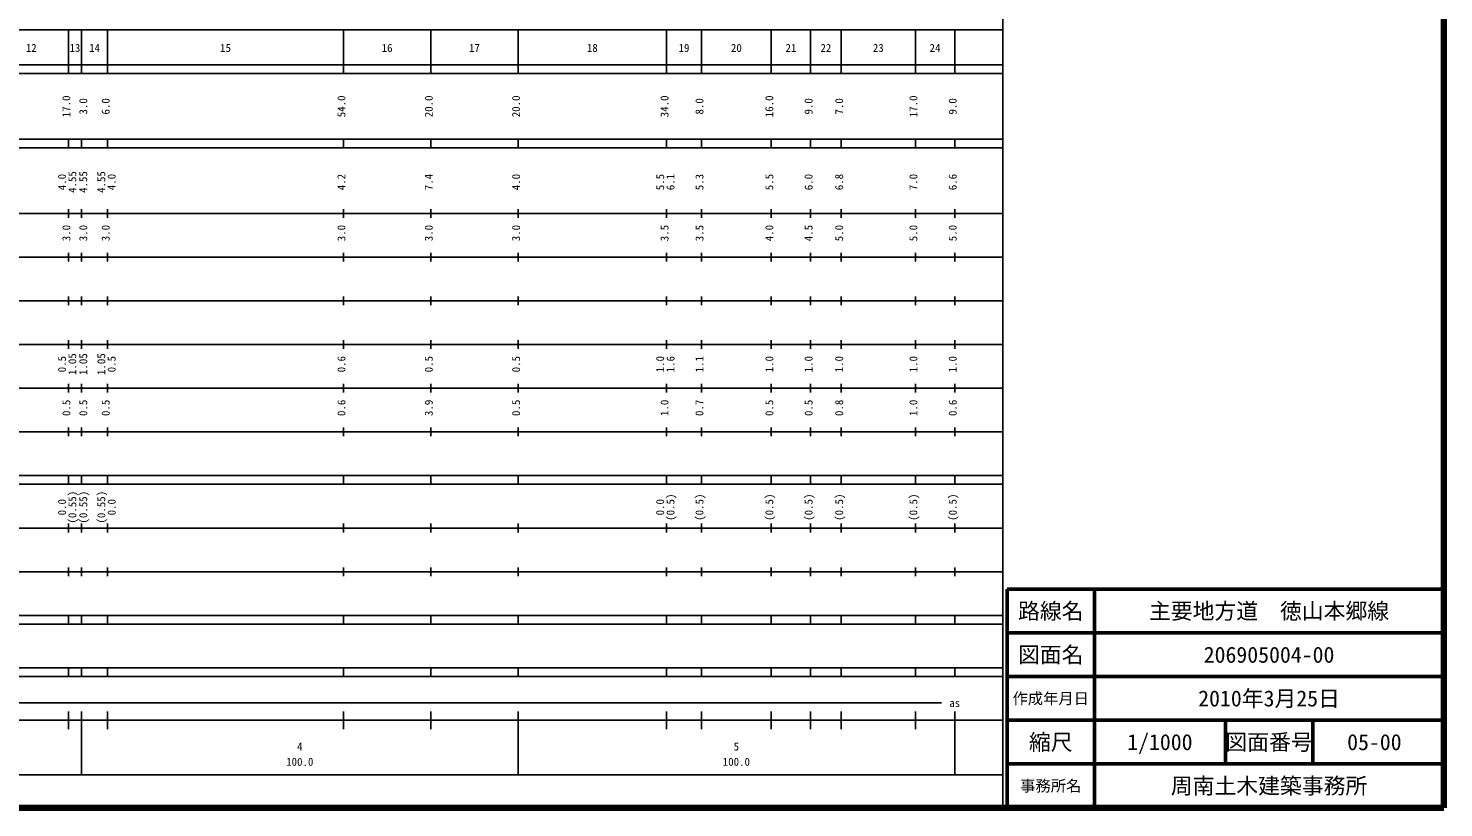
# Model space of a CAD drawing. Units: millimetres on the paper, enlarged 1000 times. Extents: x 40000 to 680000, y 20000 to 380000.
# Drawn here: x 355826 to 680000, y 20000 to 198357 of the extents above; entities that cross this region are included whole.
import ezdxf
from ezdxf.enums import TextEntityAlignment as Align

# ---------------------------------------------------------------- set-up
doc = ezdxf.new("R2010")
doc.units = ezdxf.units.MM
doc.header["$LTSCALE"] = 1000
for name, color, linetype, lineweight in [('M-TTL', 2, 'Continuous', 140), ('M-TTL-BAND', 7, 'Continuous', 25), ('M-TTL-FRAM', 2, 'Continuous', 50), ('M-TTL-LINE', 7, 'Continuous', 50)]:
    doc.layers.add(name, color=color, linetype=linetype, lineweight=lineweight)
doc.layers.add('M-TTL-TXT', color=7, linetype='Continuous')
doc.styles.add('ＭＳ ゴシック', font='')
doc.styles.get('ＭＳ ゴシック').set_extended_font_data('MS Gothic')

msp = doc.modelspace()

# ---------------------------------------------------------------- linework, layer by layer
at = {"layer": 'M-TTL'}
for p, q in [((680000, 20000), (680000, 380000)), ((40000, 20000), (680000, 20000))]:
    msp.add_line(p, q, dxfattribs=at)
at = {"layer": 'M-TTL-BAND'}
for p, q in [((579000, 20000), (579000, 370000)), ((68000, 198000), (579000, 198000)), ((365000, 188000), (365000, 198000)), ((368000, 188000), (368000, 198000)), ((374000, 188000), (374000, 198000)), ((428000, 188000), (428000, 198000)), ((448000, 188000), (448000, 198000)), ((468000, 188000), (468000, 198000)), ((502000, 188000), (502000, 198000)), ((510000, 188000), (510000, 198000)), ((526000, 188000), (526000, 198000)), ((535000, 188000), (535000, 198000)), ((542000, 188000), (542000, 198000)), ((559000, 188000), (559000, 198000)), ((568000, 188000), (568000, 198000)), ((40000, 190000), (579000, 190000)), ((40000, 188000), (579000, 188000)), ((40000, 173000), (579000, 173000)), ((365000, 171000), (365000, 173000)), ((368000, 171000), (368000, 173000)), ((374000, 171000), (374000, 173000)), ((428000, 171000), (428000, 173000)), ((448000, 171000), (448000, 173000)), ((468000, 171000), (468000, 173000)), ((502000, 171000), (502000, 173000)), ((510000, 171000), (510000, 173000)), ((526000, 171000), (526000, 173000)), ((535000, 171000), (535000, 173000)), ((542000, 171000), (542000, 173000)), ((559000, 171000), (559000, 173000)), ((568000, 171000), (568000, 173000)), ((40000, 171000), (579000, 171000)), ((40000, 156000), (579000, 156000)), ((365000, 155000), (365000, 157000)), ((368000, 155000), (368000, 157000)), ((374000, 155000), (374000, 157000)), ((428000, 155000), (428000, 157000)), ((448000, 155000), (448000, 157000)), ((468000, 155000), (468000, 157000)), ((502000, 155000), (502000, 157000)), ((510000, 155000), (510000, 157000)), ((526000, 155000), (526000, 157000)), ((535000, 155000), (535000, 157000)), ((542000, 155000), (542000, 157000)), ((559000, 155000), (559000, 157000)), ((568000, 155000), (568000, 157000)), ((46000, 146000), (579000, 146000)), ((365000, 145000), (365000, 147000)), ((368000, 145000), (368000, 147000)), ((374000, 145000), (374000, 147000)), ((428000, 145000), (428000, 147000)), ((448000, 145000), (448000, 147000)), ((468000, 145000), (468000, 147000)), ((502000, 145000), (502000, 147000)), ((510000, 145000), (510000, 147000)), ((526000, 145000), (526000, 147000)), ((535000, 145000), (535000, 147000)), ((542000, 145000), (542000, 147000)), ((559000, 145000), (559000, 147000)), ((568000, 145000), (568000, 147000)), ((365000, 135000), (365000, 137000)), ((368000, 135000), (368000, 137000)), ((374000, 135000), (374000, 137000)), ((428000, 135000), (428000, 137000)), ((448000, 135000), (448000, 137000)), ((468000, 135000), (468000, 137000)), ((502000, 135000), (502000, 137000)), ((510000, 135000), (510000, 137000)), ((526000, 135000), (526000, 137000)), ((535000, 135000), (535000, 137000)), ((542000, 135000), (542000, 137000)), ((559000, 135000), (559000, 137000)), ((568000, 135000), (568000, 137000)), ((52000, 136000), (579000, 136000)), ((365000, 125000), (365000, 127000)), ((368000, 125000), (368000, 127000)), ((374000, 125000), (374000, 127000)), ((428000, 125000), (428000, 127000)), ((448000, 125000), (448000, 127000)), ((468000, 125000), (468000, 127000)), ((502000, 125000), (502000, 127000)), ((510000, 125000), (510000, 127000)), ((526000, 125000), (526000, 127000)), ((535000, 125000), (535000, 127000)), ((542000, 125000), (542000, 127000)), ((559000, 125000), (559000, 127000)), ((568000, 125000), (568000, 127000)), ((46000, 126000), (579000, 126000)), ((365000, 115000), (365000, 117000)), ((368000, 115000), (368000, 117000)), ((374000, 115000), (374000, 117000)), ((428000, 115000), (428000, 117000)), ((448000, 115000), (448000, 117000)), ((468000, 115000), (468000, 117000)), ((502000, 115000), (502000, 117000)), ((510000, 115000), (510000, 117000)), ((526000, 115000), (526000, 117000)), ((535000, 115000), (535000, 117000)), ((542000, 115000), (542000, 117000)), ((559000, 115000), (559000, 117000)), ((568000, 115000), (568000, 117000)), ((52000, 116000), (579000, 116000)), ((365000, 105000), (365000, 107000)), ((368000, 105000), (368000, 107000)), ((374000, 105000), (374000, 107000)), ((428000, 105000), (428000, 107000)), ((448000, 105000), (448000, 107000)), ((468000, 105000), (468000, 107000)), ((502000, 105000), (502000, 107000)), ((510000, 105000), (510000, 107000)), ((526000, 105000), (526000, 107000)), ((535000, 105000), (535000, 107000)), ((542000, 105000), (542000, 107000)), ((559000, 105000), (559000, 107000)), ((568000, 105000), (568000, 107000)), ((46000, 106000), (579000, 106000)), ((40000, 96000), (579000, 96000)), ((365000, 94000), (365000, 96000)), ((368000, 94000), (368000, 96000)), ((374000, 94000), (374000, 96000)), ((428000, 94000), (428000, 96000)), ((448000, 94000), (448000, 96000)), ((468000, 94000), (468000, 96000)), ((502000, 94000), (502000, 96000)), ((510000, 94000), (510000, 96000)), ((526000, 94000), (526000, 96000)), ((535000, 94000), (535000, 96000)), ((542000, 94000), (542000, 96000)), ((559000, 94000), (559000, 96000)), ((568000, 94000), (568000, 96000)), ((40000, 94000), (579000, 94000)), ((365000, 83000), (365000, 85000)), ((368000, 83000), (368000, 85000)), ((374000, 83000), (374000, 85000)), ((428000, 83000), (428000, 85000)), ((448000, 83000), (448000, 85000)), ((468000, 83000), (468000, 85000)), ((502000, 83000), (502000, 85000)), ((510000, 83000), (510000, 85000)), ((526000, 83000), (526000, 85000)), ((535000, 83000), (535000, 85000)), ((542000, 83000), (542000, 85000)), ((559000, 83000), (559000, 85000)), ((568000, 83000), (568000, 85000)), ((49000, 84000), (579000, 84000)), ((365000, 73000), (365000, 75000)), ((368000, 73000), (368000, 75000)), ((374000, 73000), (374000, 75000)), ((428000, 73000), (428000, 75000)), ((448000, 73000), (448000, 75000)), ((468000, 73000), (468000, 75000)), ((502000, 73000), (502000, 75000)), ((510000, 73000), (510000, 75000)), ((526000, 73000), (526000, 75000)), ((535000, 73000), (535000, 75000)), ((542000, 73000), (542000, 75000)), ((559000, 73000), (559000, 75000)), ((568000, 73000), (568000, 75000)), ((40000, 74000), (579000, 74000)), ((40000, 64000), (579000, 64000)), ((40000, 62000), (579000, 62000)), ((365000, 62000), (365000, 64000)), ((368000, 62000), (368000, 64000)), ((374000, 62000), (374000, 64000)), ((428000, 62000), (428000, 64000)), ((448000, 62000), (448000, 64000)), ((468000, 62000), (468000, 64000)), ((502000, 62000), (502000, 64000)), ((510000, 62000), (510000, 64000)), ((526000, 62000), (526000, 64000)), ((535000, 62000), (535000, 64000)), ((542000, 62000), (542000, 64000)), ((559000, 62000), (559000, 64000)), ((568000, 62000), (568000, 64000)), ((40000, 52000), (579000, 52000)), ((365000, 50000), (365000, 52000)), ((368000, 50000), (368000, 52000)), ((374000, 50000), (374000, 52000)), ((428000, 50000), (428000, 52000)), ((448000, 50000), (448000, 52000)), ((468000, 50000), (468000, 52000)), ((502000, 50000), (502000, 52000)), ((510000, 50000), (510000, 52000)), ((526000, 50000), (526000, 52000)), ((535000, 50000), (535000, 52000)), ((542000, 50000), (542000, 52000)), ((559000, 50000), (559000, 52000)), ((568000, 50000), (568000, 52000)), ((40000, 50000), (579000, 50000)), ((71000, 44000), (565000, 44000)), ((40000, 40000), (579000, 40000)), ((365000, 38000), (365000, 42000)), ((368000, 27500), (368000, 42000)), ((374000, 38000), (374000, 42000)), ((428000, 38000), (428000, 42000)), ((448000, 38000), (448000, 42000)), ((468000, 27500), (468000, 42000)), ((502000, 38000), (502000, 42000)), ((510000, 38000), (510000, 42000)), ((526000, 38000), (526000, 42000)), ((535000, 38000), (535000, 42000)), ((542000, 38000), (542000, 42000)), ((559000, 38000), (559000, 42000)), ((568000, 27500), (568000, 42000)), ((68000, 27500), (579000, 27500))]:
    msp.add_line(p, q, dxfattribs=at)
at = {"layer": 'M-TTL-FRAM'}
for p, q in [((680000, 70000), (580000, 70000)), ((580000, 70000), (580000, 20000))]:
    msp.add_line(p, q, dxfattribs=at)
at = {"layer": 'M-TTL-LINE'}
for p, q in [((600000, 70000), (600000, 20000)), ((680000, 60000), (580000, 60000)), ((680000, 50000), (580000, 50000)), ((680000, 40000), (580000, 40000)), ((630000, 40000), (630000, 30000)), ((650000, 40000), (650000, 30000)), ((680000, 30000), (580000, 30000))]:
    msp.add_line(p, q, dxfattribs=at)

# ---------------------------------------------------------------- texts
at = {"layer": 'M-TTL-BAND', "style": 'ＭＳ ゴシック'}
for s, p in [('12', (356500, 192405)), ('13', (366500, 192405)), ('14', (371000, 192405)), ('15', (401000, 192405)), ('16', (438000, 192405)), ('17', (458000, 192405)), ('18', (485000, 192405)), ('19', (506000, 192405)), ('20', (518000, 192405)), ('21', (530500, 192405)), ('22', (538500, 192405)), ('23', (550500, 192405)), ('24', (563500, 192405)), ('as', (568000, 42500)), ('4', (418000, 32523)), ('5', (518000, 32523)), ('100.0', (418000, 29033)), ('100.0', (518000, 29033))]:
    msp.add_text(s, height=1833, dxfattribs=at).set_placement(p, align=Align.BOTTOM_CENTER)
for s, p in [('17.0', (366000, 180500)), ('3.0', (369871, 180500)), ('6.0', (375000, 180500)), ('54.0', (429000, 180500)), ('20.0', (449000, 180500)), ('20.0', (469000, 180500)), ('34.0', (503000, 180500)), ('8.0', (511000, 180500)), ('16.0', (527000, 180500)), ('9.0', (536000, 180500)), ('7.0', (543000, 180500)), ('17.0', (560000, 180500)), ('9.0', (569000, 180500)), ('4.55', (367370, 163174)), ('4.55', (369871, 163174)), ('4.55', (374000, 163174)), ('4.0', (365000, 163174)), ('4.0', (376370, 163174)), ('4.2', (429000, 163174)), ('7.4', (449000, 163174)), ('4.0', (469000, 163174)), ('5.5', (502000, 163174)), ('6.1', (504370, 163174)), ('5.3', (511000, 163174)), ('5.5', (527000, 163174)), ('6.0', (536000, 163174)), ('6.8', (543000, 163174)), ('7.0', (560000, 163174)), ('6.6', (569000, 163174)), ('3.0', (366000, 151500)), ('3.0', (369871, 151500)), ('3.0', (375000, 151500)), ('3.0', (429000, 151500)), ('3.0', (449000, 151500)), ('3.0', (469000, 151500)), ('3.5', (503000, 151500)), ('3.5', (511000, 151500)), ('4.0', (527000, 151500)), ('4.5', (536000, 151500)), ('5.0', (543000, 151500)), ('5.0', (560000, 151500)), ('5.0', (569000, 151500)), ('0.5', (365000, 121500)), ('1.05', (367370, 121500)), ('1.05', (369871, 121500)), ('1.05', (374000, 121500)), ('0.5', (376370, 121500)), ('0.6', (429000, 121500)), ('0.5', (449000, 121500)), ('0.5', (469000, 121500)), ('1.0', (502000, 121500)), ('1.6', (504370, 121500)), ('1.1', (511000, 121500)), ('1.0', (527000, 121500)), ('1.0', (536000, 121500)), ('1.0', (543000, 121500)), ('1.0', (560000, 121500)), ('1.0', (569000, 121500)), ('0.5', (366000, 111500)), ('0.5', (369871, 111500)), ('0.5', (375000, 111500)), ('0.6', (429000, 111500)), ('3.9', (449000, 111500)), ('0.5', (469000, 111500)), ('1.0', (503000, 111500)), ('0.7', (511000, 111500)), ('0.5', (527000, 111500)), ('0.5', (536000, 111500)), ('0.8', (543000, 111500)), ('1.0', (560000, 111500)), ('0.6', (569000, 111500)), ('(0.55)', (367370, 88764)), ('(0.55)', (369871, 88764)), ('(0.55)', (374000, 88764)), ('(0.5)', (504370, 88764)), ('(0.5)', (511000, 88764)), ('(0.5)', (527000, 88764)), ('(0.5)', (536000, 88764)), ('(0.5)', (543000, 88764)), ('(0.5)', (560000, 88764)), ('(0.5)', (569000, 88764)), ('0.0', (365000, 88764)), ('0.0', (376370, 88764)), ('0.0', (502000, 88764))]:
    msp.add_text(s, height=1833, rotation=90, dxfattribs=at).set_placement(p, align=Align.BOTTOM_CENTER)
at = {"layer": 'M-TTL-TXT', "style": 'ＭＳ ゴシック'}
for s, height, p in [('路線名', 3666, (590000, 65000)), ('路線名', 3666, (590000, 65000)), ('主要地方道\u3000徳山本郷線', 3666, (640000, 65000)), ('図面名', 3666, (590000, 55000)), ('図面名', 3666, (590000, 55000)), ('206905004-00', 3666, (640000, 55000)), ('作成年月日', 2566, (590000, 45000)), ('作成年月日', 2566, (590000, 45000)), ('2010年3月25日', 3666, (640000, 45000)), ('縮尺', 3666, (590000, 35000)), ('縮尺', 3666, (590000, 35000)), ('1/1000', 3666, (615000, 35000)), ('図面番号', 3666, (640000, 35000)), ('図面番号', 3666, (640000, 35000)), ('05-00', 3666, (664125, 35000)), ('事務所名', 2566, (590000, 25000)), ('事務所名', 2566, (590000, 25000)), ('周南土木建築事務所', 3666, (640000, 25000))]:
    msp.add_text(s, height=height, dxfattribs=at).set_placement(p, align=Align.MIDDLE_CENTER)

doc.saveas('drawing.dxf')
